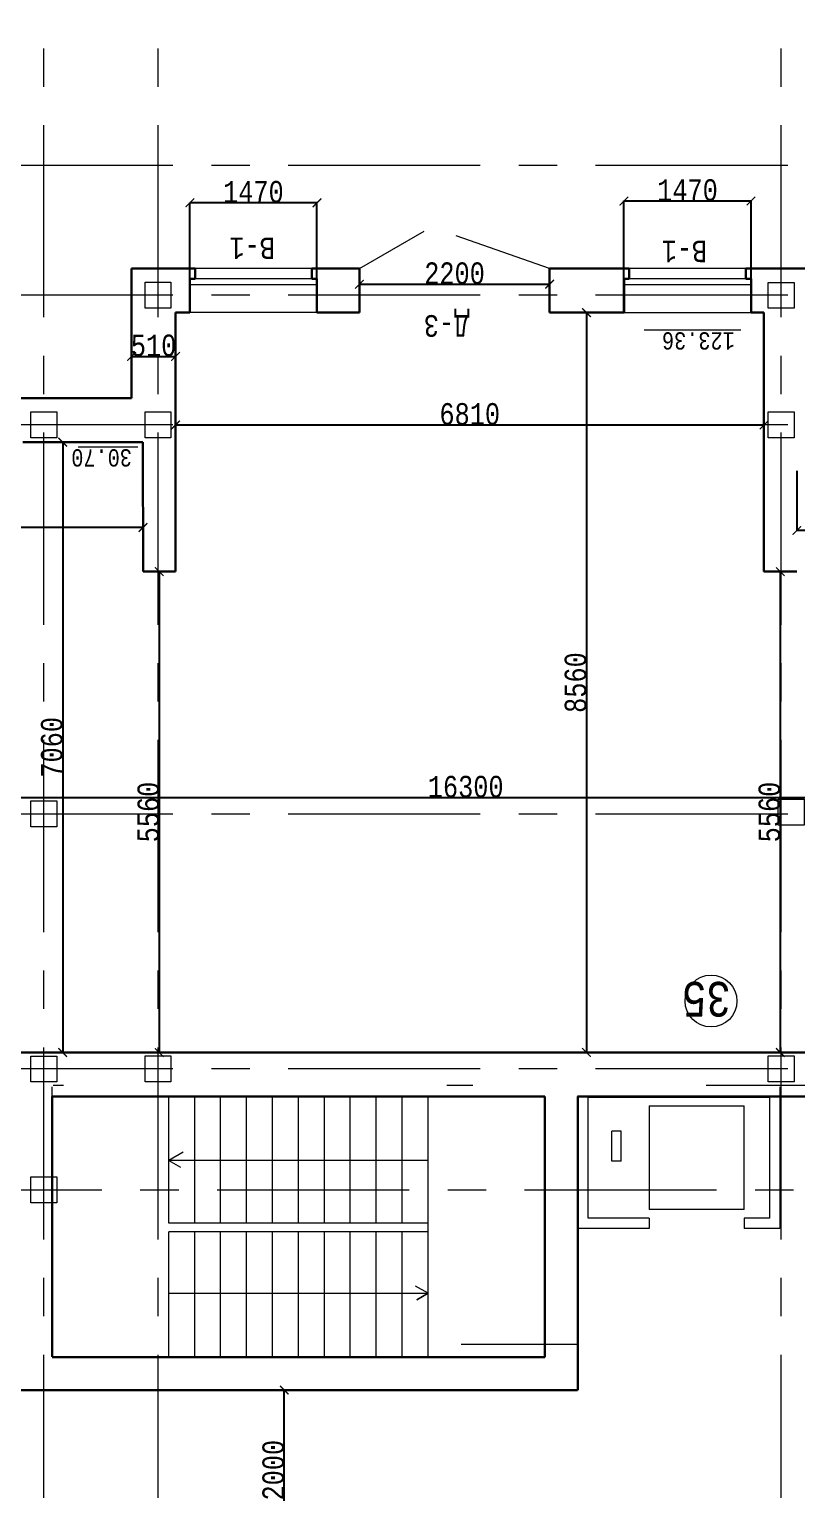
# Model space of a CAD drawing. Header units: millimetres. Extents: x -689206 to 4969298, y -1019800 to 703299.
# Drawn here: x -102534 to -93654, y -573086 to -556188 of the extents above; entities that cross this region are included whole.
import ezdxf

# ---------------------------------------------------------------- set-up
doc = ezdxf.new("R2010")
doc.units = ezdxf.units.MM
doc.linetypes.add('JIS_02_4.0', pattern=[5.5, 4, -1.5])
doc.linetypes.add('осеваяX2', pattern=[101.6, 63.5, -12.7, 12.7, -12.7])
for name, color, linetype, lineweight in [('несущие', 7, 'Continuous', 30), ('ОКНА', 250, 'Continuous', 20), ('РАЗМЕРЫ', 7, 'Continuous', 9), ('сваи', 7, 'JIS_02_4.0', 30), ('стены', 7, 'Continuous', 20)]:
    doc.layers.add(name, color=color, linetype=linetype, lineweight=lineweight)
doc.layers.add('четотам', color=7, linetype='Continuous')
doc.styles.add('Аннотативный', font='isocteur.ttf', dxfattribs={"width": 0.7, "height": 250})
doc.dimstyles.new('Аннотативный', dxfattribs={"dimscale": 0, "dimtxt": 250, "dimasz": 100, "dimexe": 1.25, "dimexo": 0.625, "dimtad": 1, "dimdec": 0, "dimtxsty": 'Аннотативный', "dimblk": 'ARCHTICK', "dimcen": 2.5, "dimadec": 0, "dimazin": 0, "dimtfac": 1, "dimtdec": 0, "dimtmove": 0, "dimatfit": 3, "dimfxl": 1, "dimarcsym": 0})

# ---------------------------------------------------------------- blocks, each defined once
blk = doc.blocks.new('_ArchTick')
at = {"color": 0, "linetype": 'ByBlock', "const_width": 0.15}
blk.add_lwpolyline([(-0.5, -0.5), (0.5, 0.5)], dxfattribs=at)
blk = doc.blocks.new('*D3335')
at = {"layer": 'Defpoints', "color": 0, "lineweight": 0, "transparency": 16777216}
for p in [(-93653, -561297), (-89381, -561297), (-93653, -561988)]:
    blk.add_point(p, dxfattribs=at)
at = {"layer": 'стены', "color": 0, "lineweight": -2, "transparency": 16777216}
for p, q in [((-93653, -561297), (-93653, -561989)), ((-89381, -561297), (-89381, -561989)), ((-89381, -561988), (-93653, -561988))]:
    blk.add_line(p, q, dxfattribs=at)
at = {"layer": 'стены', "color": 0, "lineweight": -2, "transparency": 16777216, "xscale": 100, "yscale": 100, "zscale": 100, "rotation": 180}
blk.add_blockref('_ArchTick', (-93653, -561988), dxfattribs=at)
at = {"layer": 'стены', "color": 0, "lineweight": -2, "transparency": 16777216, "xscale": 100, "yscale": 100, "zscale": 100}
blk.add_blockref('_ArchTick', (-89381, -561988), dxfattribs=at)
at = {"layer": 'стены', "color": 0, "lineweight": 5, "transparency": 16777216, "insert": (-91517, -561862), "char_height": 250, "attachment_point": 5, "style": 'Аннотативный'}
blk.add_mtext('4270', dxfattribs=at)
blk = doc.blocks.new('*D3336')
at = {"layer": 'Defpoints', "color": 0, "lineweight": 0, "transparency": 16777216}
for p in [(-105490, -561285), (-101218, -561285), (-105490, -561953)]:
    blk.add_point(p, dxfattribs=at)
at = {"layer": 'стены', "color": 0, "lineweight": -2, "transparency": 16777216}
for p, q in [((-105490, -561286), (-105490, -561954)), ((-101218, -561286), (-101218, -561954)), ((-101218, -561953), (-105490, -561953))]:
    blk.add_line(p, q, dxfattribs=at)
at = {"layer": 'стены', "color": 0, "lineweight": -2, "transparency": 16777216, "xscale": 100, "yscale": 100, "zscale": 100, "rotation": 180}
blk.add_blockref('_ArchTick', (-105490, -561953), dxfattribs=at)
at = {"layer": 'стены', "color": 0, "lineweight": -2, "transparency": 16777216, "xscale": 100, "yscale": 100, "zscale": 100}
blk.add_blockref('_ArchTick', (-101218, -561953), dxfattribs=at)
at = {"layer": 'стены', "color": 0, "lineweight": 5, "transparency": 16777216, "insert": (-103354, -561827), "char_height": 250, "attachment_point": 5, "style": 'Аннотативный'}
blk.add_mtext('4270', dxfattribs=at)
blk = doc.blocks.new('*D3416')
at = {"layer": 'Defpoints', "color": 0, "lineweight": 0, "transparency": 16777216}
for p in [(-100840, -560767), (-94033, -560767), (-94033, -560767)]:
    blk.add_point(p, dxfattribs=at)
at = {"layer": 'РАЗМЕРЫ', "color": 0, "lineweight": -2, "transparency": 16777216}
for p, q in [((-100840, -560766), (-100840, -560765)), ((-100840, -560767), (-94033, -560767)), ((-94033, -560766), (-94033, -560765))]:
    blk.add_line(p, q, dxfattribs=at)
at = {"layer": 'РАЗМЕРЫ', "color": 0, "lineweight": -2, "transparency": 16777216, "xscale": 100, "yscale": 100, "zscale": 100, "rotation": 180}
blk.add_blockref('_ArchTick', (-100840, -560767), dxfattribs=at)
at = {"layer": 'РАЗМЕРЫ', "color": 0, "lineweight": -2, "transparency": 16777216, "xscale": 100, "yscale": 100, "zscale": 100}
blk.add_blockref('_ArchTick', (-94033, -560767), dxfattribs=at)
at = {"layer": 'РАЗМЕРЫ', "color": 0, "lineweight": 5, "transparency": 16777216, "insert": (-97437, -560641), "char_height": 250, "attachment_point": 5, "style": 'Аннотативный'}
blk.add_mtext('6810', dxfattribs=at)
blk = doc.blocks.new('*D3437')
at = {"layer": 'Defpoints', "color": 0, "linetype": 'ByBlock', "lineweight": 0, "transparency": 16777216}
for p in [(-95653, -558176), (-95653, -559467), (-94183, -559467)]:
    blk.add_point(p, dxfattribs=at)
at = {"layer": 'РАЗМЕРЫ', "color": 0, "linetype": 'ByBlock', "lineweight": -2, "transparency": 16777216}
for p, q in [((-95653, -559466), (-95653, -558175)), ((-94183, -558176), (-95653, -558176)), ((-94183, -559466), (-94183, -558175))]:
    blk.add_line(p, q, dxfattribs=at)
at = {"layer": 'РАЗМЕРЫ', "color": 0, "linetype": 'ByBlock', "lineweight": -2, "transparency": 16777216, "xscale": 100, "yscale": 100, "zscale": 100, "rotation": 180}
blk.add_blockref('_ArchTick', (-95653, -558176), dxfattribs=at)
at = {"layer": 'РАЗМЕРЫ', "color": 0, "linetype": 'ByBlock', "lineweight": -2, "transparency": 16777216, "xscale": 100, "yscale": 100, "zscale": 100}
blk.add_blockref('_ArchTick', (-94183, -558176), dxfattribs=at)
at = {"layer": 'РАЗМЕРЫ', "color": 0, "linetype": 'ByBlock', "lineweight": 5, "transparency": 16777216, "insert": (-94918, -558051), "char_height": 250, "attachment_point": 5, "style": 'Аннотативный'}
blk.add_mtext('1470', dxfattribs=at)
blk = doc.blocks.new('*D3438')
at = {"layer": 'Defpoints', "color": 0, "linetype": 'ByBlock', "lineweight": 0, "transparency": 16777216}
for p in [(-100675, -558197), (-100675, -559467), (-99205, -559467)]:
    blk.add_point(p, dxfattribs=at)
at = {"layer": 'РАЗМЕРЫ', "color": 0, "linetype": 'ByBlock', "lineweight": -2, "transparency": 16777216}
for p, q in [((-100675, -559466), (-100675, -558196)), ((-99205, -558197), (-100675, -558197)), ((-99205, -559466), (-99205, -558196))]:
    blk.add_line(p, q, dxfattribs=at)
at = {"layer": 'РАЗМЕРЫ', "color": 0, "linetype": 'ByBlock', "lineweight": -2, "transparency": 16777216, "xscale": 100, "yscale": 100, "zscale": 100, "rotation": 180}
blk.add_blockref('_ArchTick', (-100675, -558197), dxfattribs=at)
at = {"layer": 'РАЗМЕРЫ', "color": 0, "linetype": 'ByBlock', "lineweight": -2, "transparency": 16777216, "xscale": 100, "yscale": 100, "zscale": 100}
blk.add_blockref('_ArchTick', (-99205, -558197), dxfattribs=at)
at = {"layer": 'РАЗМЕРЫ', "color": 0, "linetype": 'ByBlock', "lineweight": 5, "transparency": 16777216, "insert": (-99940, -558071), "char_height": 250, "attachment_point": 5, "style": 'Аннотативный'}
blk.add_mtext('1470', dxfattribs=at)
blk = doc.blocks.new('*D3453')
at = {"layer": 'Defpoints', "color": 0, "linetype": 'ByBlock', "lineweight": 0, "transparency": 16777216}
for p in [(-98713, -559212), (-96513, -559139), (-96513, -559267)]:
    blk.add_point(p, dxfattribs=at)
at = {"layer": 'РАЗМЕРЫ', "color": 0, "linetype": 'ByBlock', "lineweight": -2, "transparency": 16777216}
for p, q in [((-98713, -559211), (-98713, -559138)), ((-98713, -559139), (-96513, -559139)), ((-96513, -559266), (-96513, -559138))]:
    blk.add_line(p, q, dxfattribs=at)
at = {"layer": 'РАЗМЕРЫ', "color": 0, "linetype": 'ByBlock', "lineweight": -2, "transparency": 16777216, "xscale": 100, "yscale": 100, "zscale": 100, "rotation": 180}
blk.add_blockref('_ArchTick', (-98713, -559139), dxfattribs=at)
at = {"layer": 'РАЗМЕРЫ', "color": 0, "linetype": 'ByBlock', "lineweight": -2, "transparency": 16777216, "xscale": 100, "yscale": 100, "zscale": 100}
blk.add_blockref('_ArchTick', (-96513, -559139), dxfattribs=at)
at = {"layer": 'РАЗМЕРЫ', "color": 0, "linetype": 'ByBlock', "lineweight": 5, "transparency": 16777216, "insert": (-97613, -559013), "char_height": 250, "attachment_point": 5, "style": 'Аннотативный'}
blk.add_mtext('2200', dxfattribs=at)
blk = doc.blocks.new('*D3488')
at = {"layer": 'Defpoints', "color": 0, "linetype": 'ByBlock', "lineweight": 0, "transparency": 16777216}
for p in [(-101218, -560966), (-102146, -568027), (-101218, -568027)]:
    blk.add_point(p, dxfattribs=at)
at = {"layer": 'РАЗМЕРЫ', "color": 0, "linetype": 'ByBlock', "lineweight": -2, "transparency": 16777216}
for p, q in [((-101219, -560966), (-102147, -560966)), ((-102146, -560966), (-102146, -568027)), ((-101219, -568027), (-102147, -568027))]:
    blk.add_line(p, q, dxfattribs=at)
at = {"layer": 'РАЗМЕРЫ', "color": 0, "linetype": 'ByBlock', "lineweight": -2, "transparency": 16777216, "xscale": 100, "yscale": 100, "zscale": 100}
for p, rotation in [((-102146, -560966), 90), ((-102146, -568027), 270)]:
    blk.add_blockref('_ArchTick', p, dxfattribs=dict(at, rotation=rotation))
at = {"layer": 'РАЗМЕРЫ', "color": 0, "linetype": 'ByBlock', "lineweight": 5, "transparency": 16777216, "insert": (-102271, -564496), "char_height": 250, "attachment_point": 5, "rotation": 90, "style": 'Аннотативный'}
blk.add_mtext('7060', dxfattribs=at)
blk = doc.blocks.new('*D3513')
at = {"layer": 'Defpoints', "color": 0, "linetype": 'ByBlock', "lineweight": 0, "transparency": 16777216}
for p in [(-100195, -571932), (-99583, -571932), (-99576, -573785)]:
    blk.add_point(p, dxfattribs=at)
at = {"layer": 'РАЗМЕРЫ', "color": 0, "linetype": 'ByBlock', "lineweight": -2, "transparency": 16777216}
for p, q in [((-100194, -571932), (-99582, -571932)), ((-99583, -573785), (-99583, -571932)), ((-99577, -573785), (-99585, -573785))]:
    blk.add_line(p, q, dxfattribs=at)
at = {"layer": 'РАЗМЕРЫ', "color": 0, "linetype": 'ByBlock', "lineweight": -2, "transparency": 16777216, "xscale": 100, "yscale": 100, "zscale": 100}
for p, rotation in [((-99583, -571932), 90), ((-99583, -573785), 270)]:
    blk.add_blockref('_ArchTick', p, dxfattribs=dict(at, rotation=rotation))
at = {"layer": 'РАЗМЕРЫ', "color": 0, "linetype": 'ByBlock', "lineweight": 5, "transparency": 16777216, "insert": (-99709, -572859), "char_height": 250, "attachment_point": 5, "rotation": 90, "style": 'Аннотативный'}
blk.add_mtext('2000', dxfattribs=at)
blk = doc.blocks.new('*D3514')
at = {"layer": 'Defpoints', "color": 0, "lineweight": 0, "ltscale": 15000, "transparency": 16777216}
for p in [(-96087, -559467), (-96123, -568027), (-96087, -568027)]:
    blk.add_point(p, dxfattribs=at)
at = {"layer": 'сваи', "color": 0, "lineweight": -2, "ltscale": 15000, "transparency": 16777216}
for p, q in [((-96087, -559467), (-96088, -559467)), ((-96087, -559467), (-96087, -568027)), ((-96122, -568027), (-96085, -568027))]:
    blk.add_line(p, q, dxfattribs=at)
at = {"layer": 'сваи', "color": 0, "lineweight": -2, "ltscale": 15000, "transparency": 16777216, "xscale": 100, "yscale": 100, "zscale": 100}
for p, rotation in [((-96087, -559467), 90), ((-96087, -568027), 270)]:
    blk.add_blockref('_ArchTick', p, dxfattribs=dict(at, rotation=rotation))
at = {"layer": 'сваи', "color": 0, "lineweight": 5, "ltscale": 15000, "transparency": 16777216, "insert": (-96212, -563747), "char_height": 250, "attachment_point": 5, "rotation": 90, "style": 'Аннотативный'}
blk.add_mtext('8560', dxfattribs=at)
blk = doc.blocks.new('*D3515')
at = {"layer": 'Defpoints', "color": 0, "lineweight": 0, "ltscale": 15000, "transparency": 16777216}
for p in [(-93844, -562464), (-93844, -568027), (-93844, -568027)]:
    blk.add_point(p, dxfattribs=at)
at = {"layer": 'сваи', "color": 0, "lineweight": -2, "ltscale": 15000, "transparency": 16777216}
for p, q in [((-93844, -562464), (-93845, -562464)), ((-93844, -562464), (-93844, -568027)), ((-93844, -568027), (-93845, -568027))]:
    blk.add_line(p, q, dxfattribs=at)
at = {"layer": 'сваи', "color": 0, "lineweight": -2, "ltscale": 15000, "transparency": 16777216, "xscale": 100, "yscale": 100, "zscale": 100}
for p, rotation in [((-93844, -562464), 90), ((-93844, -568027), 270)]:
    blk.add_blockref('_ArchTick', p, dxfattribs=dict(at, rotation=rotation))
at = {"layer": 'сваи', "color": 0, "lineweight": 5, "ltscale": 15000, "transparency": 16777216, "insert": (-93969, -565245), "char_height": 250, "attachment_point": 5, "rotation": 90, "style": 'Аннотативный'}
blk.add_mtext('5560', dxfattribs=at)
blk = doc.blocks.new('*D3516')
at = {"layer": 'Defpoints', "color": 0, "lineweight": 0, "ltscale": 15000, "transparency": 16777216}
for p in [(-101029, -562464), (-101029, -568027), (-101029, -568027)]:
    blk.add_point(p, dxfattribs=at)
at = {"layer": 'сваи', "color": 0, "lineweight": -2, "ltscale": 15000, "transparency": 16777216}
for p, q in [((-101029, -562464), (-101030, -562464)), ((-101029, -562464), (-101029, -568027)), ((-101029, -568027), (-101030, -568027))]:
    blk.add_line(p, q, dxfattribs=at)
at = {"layer": 'сваи', "color": 0, "lineweight": -2, "ltscale": 15000, "transparency": 16777216, "xscale": 100, "yscale": 100, "zscale": 100}
for p, rotation in [((-101029, -562464), 90), ((-101029, -568027), 270)]:
    blk.add_blockref('_ArchTick', p, dxfattribs=dict(at, rotation=rotation))
at = {"layer": 'сваи', "color": 0, "lineweight": 5, "ltscale": 15000, "transparency": 16777216, "insert": (-101154, -565245), "char_height": 250, "attachment_point": 5, "rotation": 90, "style": 'Аннотативный'}
blk.add_mtext('5560', dxfattribs=at)
blk = doc.blocks.new('*D3517')
at = {"layer": 'Defpoints', "color": 0, "lineweight": 0, "ltscale": 15000, "transparency": 16777216}
for p in [(-105633, -565079), (-105633, -565079), (-89334, -565079)]:
    blk.add_point(p, dxfattribs=at)
at = {"layer": 'сваи', "color": 0, "lineweight": -2, "ltscale": 15000, "transparency": 16777216}
for p, q in [((-105633, -565078), (-105633, -565077)), ((-89334, -565079), (-105633, -565079)), ((-89334, -565078), (-89334, -565077))]:
    blk.add_line(p, q, dxfattribs=at)
at = {"layer": 'сваи', "color": 0, "lineweight": -2, "ltscale": 15000, "transparency": 16777216, "xscale": 100, "yscale": 100, "zscale": 100, "rotation": 180}
blk.add_blockref('_ArchTick', (-105633, -565079), dxfattribs=at)
at = {"layer": 'сваи', "color": 0, "lineweight": -2, "ltscale": 15000, "transparency": 16777216, "xscale": 100, "yscale": 100, "zscale": 100}
blk.add_blockref('_ArchTick', (-89334, -565079), dxfattribs=at)
at = {"layer": 'сваи', "color": 0, "lineweight": 5, "ltscale": 15000, "transparency": 16777216, "insert": (-97484, -564953), "char_height": 250, "attachment_point": 5, "style": 'Аннотативный'}
blk.add_mtext('16300', dxfattribs=at)
blk = doc.blocks.new('*D3532')
at = {"layer": 'Defpoints', "color": 0, "linetype": 'ByBlock', "lineweight": 0, "ltscale": 35, "transparency": 16777216}
for p in [(-101350, -559974), (-100840, -559974), (-100840, -559974)]:
    blk.add_point(p, dxfattribs=at)
at = {"layer": 'РАЗМЕРЫ', "color": 0, "linetype": 'ByBlock', "lineweight": -2, "ltscale": 35, "transparency": 16777216}
for p, q in [((-101350, -559973), (-101350, -559973)), ((-100840, -559973), (-100840, -559973)), ((-101350, -559974), (-100840, -559974))]:
    blk.add_line(p, q, dxfattribs=at)
at = {"layer": 'РАЗМЕРЫ', "color": 0, "linetype": 'ByBlock', "lineweight": -2, "ltscale": 35, "transparency": 16777216, "xscale": 100, "yscale": 100, "zscale": 100, "rotation": 180}
blk.add_blockref('_ArchTick', (-101350, -559974), dxfattribs=at)
at = {"layer": 'РАЗМЕРЫ', "color": 0, "linetype": 'ByBlock', "lineweight": -2, "ltscale": 35, "transparency": 16777216, "xscale": 100, "yscale": 100, "zscale": 100}
blk.add_blockref('_ArchTick', (-100840, -559974), dxfattribs=at)
at = {"layer": 'РАЗМЕРЫ', "color": 0, "linetype": 'ByBlock', "lineweight": 5, "ltscale": 35, "transparency": 16777216, "insert": (-101095, -559848), "char_height": 250, "attachment_point": 5, "style": 'Аннотативный'}
blk.add_mtext('510', dxfattribs=at)

msp = doc.modelspace()

# ---------------------------------------------------------------- linework, layer by layer
at = {"layer": 'несущие', "color": 0}
for p, q in [((-101349.8, -558956.6), (-100614.8, -558956.6)), ((-101349.8, -558956.6), (-101349.8, -560456.3)), ((-99264.8, -558956.6), (-98713.4, -558956.6)), ((-98713.4, -558956.6), (-98713.4, -559466.6)), ((-95592.5, -558956.6), (-96513.4, -558956.6)), ((-96513.4, -558956.6), (-96513.4, -559466.6)), ((-93523.5, -558956.6), (-94242.5, -558956.6)), ((-100674.8, -559466.6), (-100840.2, -559466.6)), ((-98713.4, -559466.6), (-99204.8, -559466.6)), ((-95652.5, -559466.6), (-96513.4, -559466.6)), ((-94033.5, -559466.6), (-94182.5, -559466.6)), ((-102669.1, -560456.3), (-101349.8, -560456.3)), ((-101217.9, -560966.3), (-102609.1, -560966.3))]:
    msp.add_line(p, q, dxfattribs=at)
at = {"layer": 'ОКНА', "color": 18, "lineweight": 30, "true_color": 0x000000}
for p, q in [((-100614.8, -559076.6), (-100614.8, -558956.6)), ((-99264.8, -558956.6), (-99264.8, -559076.6)), ((-95592.5, -559076.6), (-95592.5, -558956.6)), ((-94242.5, -558956.6), (-94242.5, -559076.6)), ((-100674.8, -559076.6), (-100614.8, -559076.6)), ((-99204.8, -559076.6), (-99264.8, -559076.6)), ((-95652.5, -559076.6), (-95592.5, -559076.6)), ((-94182.5, -559076.6), (-94242.5, -559076.6))]:
    msp.add_line(p, q, dxfattribs=at)
at = {"layer": 'ОКНА', "color": 0, "lineweight": 13}
for p, q in [((-99264.8, -558956.6), (-100614.8, -558956.6)), ((-94242.5, -558956.6), (-95592.5, -558956.6)), ((-99204.8, -559466.6), (-100674.8, -559466.6)), ((-95652.5, -559466.6), (-94182.5, -559466.6))]:
    msp.add_line(p, q, dxfattribs=at)
at = {"layer": 'ОКНА', "color": 0}
for p, q in [((-95592.5, -558956.6), (-95652.5, -558956.6)), ((-94182.5, -558956.6), (-94242.5, -558956.6)), ((-98713.4, -559466.6), (-99204.8, -559466.6))]:
    msp.add_line(p, q, dxfattribs=at)
at = {"layer": 'ОКНА', "lineweight": 13}
for p, q in [((-99264.8, -559076.6), (-100614.8, -559076.6)), ((-94242.5, -559076.6), (-95592.5, -559076.6)), ((-99204.8, -559146.6), (-100674.8, -559146.6)), ((-94182.5, -559146.6), (-95652.5, -559146.6))]:
    msp.add_line(p, q, dxfattribs=at)
at = {"layer": 'РАЗМЕРЫ', "linetype": 'осеваяX2', "lineweight": 5, "ltscale": 35}
for p, q in [((-101043.5, -598637.6), (-101043.5, -548796.3)), ((-93833.5, -598637.6), (-93833.5, -548796.3)), ((-132363.4, -569615.9), (-65310.7, -569615.9))]:
    msp.add_line(p, q, dxfattribs=at)
at = {"layer": 'РАЗМЕРЫ', "color": 0, "lineweight": 9}
for p, q in [((-98713.4, -558956.6), (-97963.3, -558523.6)), ((-96513.4, -558956.6), (-97592.8, -558580.3))]:
    msp.add_line(p, q, dxfattribs=at)
at = {"layer": 'РАЗМЕРЫ'}
for p, q in [((-94302.8, -559670.5), (-95420.7, -559670.5)), ((-101277.1, -561023.4), (-101966.4, -561023.4))]:
    msp.add_line(p, q, dxfattribs=at)
at = {"layer": 'РАЗМЕРЫ', "color": 7, "lineweight": 25, "true_color": 0xffffff}
msp.add_line((-100839.8, -560283.4), (-100840.2, -560283.4), dxfattribs=at)
at = {"layer": 'РАЗМЕРЫ', "linetype": 'ByBlock', "lineweight": 30}
for p, q in [((-102258.3, -568026.6), (-102649, -568026.6)), ((-96569, -568536.6), (-96569, -571552.3)), ((-96186.3, -571932.3), (-96186.3, -568536.6)), ((-102269, -571552.3), (-96569, -571552.3)), ((-96189, -571932.3), (-102649, -571932.3))]:
    msp.add_line(p, q, dxfattribs=at)
at = {"layer": 'РАЗМЕРЫ', "linetype": 'ByBlock', "lineweight": 20}
for p, q in [((-102269, -571422.3), (-102269, -568422.3)), ((-102138.3, -568406.6), (-102258.3, -568406.6)), ((-97400.3, -568406.6), (-97700.3, -568406.6)), ((-93350.3, -568406.6), (-94700.3, -568406.6)), ((-97700.3, -568536.6), (-99050.3, -568536.6)), ((-97700.3, -568536.6), (-99050.3, -568536.6)), ((-97700.3, -568536.6), (-96569, -568536.6)), ((-96186.3, -571406.6), (-97536.3, -571406.6))]:
    msp.add_line(p, q, dxfattribs=at)
at = {"layer": 'РАЗМЕРЫ', "linetype": 'ByBlock', "lineweight": 13}
for p, q in [((-93849, -568422.3), (-93849, -570062.3)), ((-100919, -570002.3), (-100919, -568552.3)), ((-100619, -570002.3), (-100619, -568536.6)), ((-100319, -570002.3), (-100319, -568536.6)), ((-100019, -570002.3), (-100019, -568536.6)), ((-99719, -570002.3), (-99719, -568536.6)), ((-99419, -570002.3), (-99419, -568536.6)), ((-99119, -570002.3), (-99119, -568536.6)), ((-98819, -570002.3), (-98819, -568536.6)), ((-98519, -570002.3), (-98519, -568536.6)), ((-98219, -570002.3), (-98219, -568536.6)), ((-97919, -570002.3), (-97919, -568552.3)), ((-100752.8, -569181.4), (-100919, -569277.3)), ((-97919, -569277.3), (-100919, -569277.3)), ((-100919, -569277.3), (-100784, -569355.2)), ((-97919, -570827.3), (-97919, -569277.3)), ((-97919, -570002.3), (-100919, -570002.3)), ((-100919, -571552.3), (-100919, -570102.3)), ((-97919, -570102.3), (-100919, -570102.3)), ((-100619, -571552.3), (-100619, -570102.3)), ((-100319, -571552.3), (-100319, -570102.3)), ((-100019, -571552.3), (-100019, -570102.3)), ((-99719, -571552.3), (-99719, -570102.3)), ((-99419, -571552.3), (-99419, -570102.3)), ((-99119, -571552.3), (-99119, -570102.3)), ((-98819, -571552.3), (-98819, -570102.3)), ((-98519, -571552.3), (-98519, -570102.3)), ((-98219, -571552.3), (-98219, -570102.3)), ((-97919, -571552.3), (-97919, -570102.3)), ((-97919, -570811.6), (-98062.9, -570728.6)), ((-100919, -570811.6), (-97919, -570811.6)), ((-97919, -570811.6), (-98048.1, -570886.2)), ((-98048.1, -570886.2), (-97919, -570811.6))]:
    msp.add_line(p, q, dxfattribs=at)
at = {"layer": 'РАЗМЕРЫ', "lineweight": 30, "ltscale": 150}
msp.add_line((-102269, -571548.6), (-102269, -568536.6), dxfattribs=at)
at = {"layer": 'РАЗМЕРЫ', "lineweight": 13}
for p, q in [((-96069, -568542.3), (-93969, -568542.3)), ((-96069, -569942.3), (-96069, -568542.3)), ((-93969, -568542.3), (-93969, -569942.3)), ((-95362.1, -568642.3), (-95362.1, -569842.5)), ((-95362.1, -568642.3), (-94262.1, -568642.3)), ((-94262.1, -569842.5), (-94262.1, -568642.3)), ((-95684.9, -568938.7), (-95794.9, -568938.7)), ((-95684.9, -569284.9), (-95794.9, -569284.9)), ((-95362.1, -569942.3), (-96069, -569942.3)), ((-94262.1, -569842.5), (-95362.1, -569842.5)), ((-95362.1, -569942.3), (-95362.1, -570062.3)), ((-93969, -569942.3), (-94262.1, -569942.3)), ((-94262.1, -569942.3), (-94262.1, -570062.3)), ((-95362.1, -570062.3), (-96189, -570062.3)), ((-93849, -570062.3), (-94262.1, -570062.3))]:
    msp.add_line(p, q, dxfattribs=at)
at = {"layer": 'сваи', "lineweight": 20, "ltscale": 15000}
msp.add_line((-97919, -568552.3), (-97919, -568536.6), dxfattribs=at)
at = {"layer": 'стены', "linetype": 'осеваяX2', "lineweight": 5, "ltscale": 35}
for p, q in [((-102363.4, -598637.6), (-102363.4, -548796.3)), ((-65310.7, -557766.6), (-132363.4, -557766.6)), ((-65310.7, -559266.6), (-132363.4, -559266.6)), ((-65310.7, -560766.6), (-132363.4, -560766.6)), ((-65310.7, -565268.6), (-132363.4, -565268.6)), ((-65310.7, -568216.6), (-132363.4, -568216.6))]:
    msp.add_line(p, q, dxfattribs=at)
at = {"layer": 'стены', "color": 18, "lineweight": 30, "true_color": 0x000000}
for p, q in [((-100674.8, -559076.6), (-100674.8, -559466.6)), ((-99204.8, -559466.6), (-99204.8, -559076.6)), ((-95652.5, -559076.6), (-95652.5, -559466.6)), ((-94182.5, -559466.6), (-94182.5, -559076.6))]:
    msp.add_line(p, q, dxfattribs=at)
at = {"layer": 'стены', "lineweight": 30}
for p, q in [((-100840.2, -562464), (-100840.2, -559466.6)), ((-94033.5, -559466.6), (-94033.5, -562464)), ((-101217, -562464), (-101217.9, -560966.3)), ((-100840.2, -562464), (-101217, -562464)), ((-93653.7, -562464), (-94033.5, -562464)), ((-100962.4, -568026.6), (-102513.5, -568026.6)), ((-94033.5, -568026.6), (-100962.4, -568026.6)), ((-92421.5, -568026.6), (-94033.5, -568026.6)), ((-96569, -568536.6), (-102269, -568536.6)), ((-92421.5, -568536.6), (-96189, -568536.6))]:
    msp.add_line(p, q, dxfattribs=at)
at = {"layer": 'стены', "lineweight": 13}
for p, q in [((-95794.9, -569284.9), (-95794.9, -568938.7)), ((-95684.9, -569284.9), (-95684.9, -568938.7))]:
    msp.add_line(p, q, dxfattribs=at)
at = {"layer": 'стены', "lineweight": 20}
for points in [[(-100893.5, -559416.6), (-101193.5, -559416.6), (-101193.5, -559116.6), (-100893.5, -559116.6)], [(-93683.5, -559417.1), (-93983.5, -559417.1), (-93983.5, -559117.1), (-93683.5, -559117.1)], [(-102213.4, -560916.6), (-102513.4, -560916.6), (-102513.4, -560616.6), (-102213.4, -560616.6)], [(-100893.5, -560916.6), (-101193.5, -560916.6), (-101193.5, -560616.6), (-100893.5, -560616.6)], [(-93683.5, -560916.6), (-93983.5, -560916.6), (-93983.5, -560616.6), (-93683.5, -560616.6)], [(-102213.4, -565416.6), (-102513.4, -565416.6), (-102513.4, -565116.6), (-102213.4, -565116.6)], [(-93567.9, -565395.3), (-93867.9, -565395.3), (-93867.9, -565095.3), (-93567.9, -565095.3)], [(-102213.4, -568367.7), (-102513.4, -568367.7), (-102513.4, -568067.7), (-102213.4, -568067.7)], [(-100893.5, -568366.6), (-101193.5, -568366.6), (-101193.5, -568066.6), (-100893.5, -568066.6)], [(-93683.5, -568366.6), (-93983.5, -568366.6), (-93983.5, -568066.6), (-93683.5, -568066.6)], [(-102213.4, -569765.9), (-102513.4, -569765.9), (-102513.4, -569465.9), (-102213.4, -569465.9)]]:
    msp.add_lwpolyline(points, close=True, dxfattribs=at)
at = {"layer": 'четотам', "lineweight": 13}
msp.add_circle((-94645.7, -567431), 300, dxfattribs=at)

# ---------------------------------------------------------------- texts
at = {"layer": 'РАЗМЕРЫ', "lineweight": 20, "ltscale": 150, "char_height": 250, "width": 922.913, "attachment_point": 1, "rotation": 180, "style": 'Аннотативный'}
for s, insert in [('В-1', (-99690.7, -558848.2)), ('В-1', (-94690.7, -558883.8)), ('Д-3', (-97442.5, -559746.3))]:
    msp.add_mtext(s, dxfattribs=dict(at, insert=insert))
at = {"layer": 'РАЗМЕРЫ', "char_height": 200, "width": 656.117, "attachment_point": 1, "rotation": 180, "style": 'Аннотативный'}
for s, insert in [('123.36', (-94371.1, -559894.5)), ('30.70', (-101345.4, -561247.4))]:
    msp.add_mtext(s, dxfattribs=dict(at, insert=insert))
at = {"layer": 'РАЗМЕРЫ', "lineweight": 13, "ltscale": 150, "insert": (-94417.7, -567610.9), "char_height": 401.1, "width": 1460, "attachment_point": 1, "rotation": 180, "style": 'Аннотативный'}
msp.add_mtext('35', dxfattribs=at)

# ---------------------------------------------------------------- dimensions: what is measured, and where the dimension line sits
at = {"layer": 'РАЗМЕРЫ', "color": 18, "linetype": 'ByBlock', "lineweight": 5, "true_color": 0x000000}
for base, p1, p2, picture, middle in [((-100674.8, -558196.9), (-99204.8, -559466.6), (-100674.8, -559466.6), '*D3438', (-99939.8, -558071.3)), ((-95652.5, -558176.4), (-94182.5, -559466.6), (-95652.5, -559466.6), '*D3437', (-94917.5, -558050.7)), ((-96513.4, -559138.9), (-98713.4, -559211.6), (-96513.4, -559266.6), '*D3453', (-97613.4, -559013.3))]:
    dim = msp.add_linear_dim(base=base, p1=p1, p2=p2, angle=180, dimstyle='Аннотативный', dxfattribs=at)
    dim.commit()
    dim.dimension.update_dxf_attribs({"geometry": picture, "text_midpoint": middle})
at = {"layer": 'РАЗМЕРЫ', "linetype": 'ByBlock', "lineweight": 5, "ltscale": 35}
dim = msp.add_linear_dim(base=(-100840.2, -559974), p1=(-101349.8, -559974), p2=(-100840.2, -559974), angle=180, dimstyle='Аннотативный', dxfattribs=at)
dim.commit()
dim.dimension.update_dxf_attribs({"geometry": '*D3532', "text_midpoint": (-101095, -559848.4)})
at = {"layer": 'РАЗМЕРЫ', "lineweight": 5}
dim = msp.add_linear_dim(base=(-94033.5, -560766.6), p1=(-100840.2, -560766.6), p2=(-94033.5, -560766.6), angle=180, text='6810', dimstyle='Аннотативный', dxfattribs=at)
dim.commit()
dim.dimension.update_dxf_attribs({"geometry": '*D3416', "text_midpoint": (-97436.8, -560641)})
at = {"layer": 'РАЗМЕРЫ', "linetype": 'ByBlock', "lineweight": 5}
dim = msp.add_linear_dim(base=(-102145.6, -568026.6), p1=(-101217.9, -560966.3), p2=(-101217.9, -568026.6), angle=270, dimstyle='Аннотативный', dxfattribs=at)
dim.commit()
dim.dimension.update_dxf_attribs({"geometry": '*D3488', "text_midpoint": (-102271.2, -564496.5)})
dim = msp.add_linear_dim(base=(-99583.3, -571932.3), p1=(-99576.3, -573784.9), p2=(-100194.7, -571932.3), angle=270, text='2000', dimstyle='Аннотативный', dxfattribs=at)
dim.commit()
dim.dimension.update_dxf_attribs({"geometry": '*D3513', "text_midpoint": (-99708.9, -572858.6)})
at = {"layer": 'сваи', "lineweight": 5, "ltscale": 15000}
dim = msp.add_linear_dim(base=(-96086.7, -568026.6), p1=(-96086.7, -559466.6), p2=(-96122.9, -568026.6), angle=270, dimstyle='Аннотативный', dxfattribs=at)
dim.commit()
dim.dimension.update_dxf_attribs({"geometry": '*D3514', "text_midpoint": (-96212.3, -563746.6)})
for base, p1, p2, angle, text, picture, middle in [((-101028.6, -568026.6), (-101028.6, -562464), (-101028.6, -568026.6), 270, '5560', '*D3516', (-101154.2, -565245.3)), ((-93843.6, -568026.6), (-93843.6, -562464), (-93843.6, -568026.6), 270, '5560', '*D3515', (-93969.2, -565245.3)), ((-105633.5, -565078.6), (-89334.1, -565078.7), (-105633.5, -565078.6), 180, '16300', '*D3517', (-97483.8, -564953))]:
    dim = msp.add_linear_dim(base=base, p1=p1, p2=p2, angle=angle, text=text, dimstyle='Аннотативный', dxfattribs=at)
    dim.commit()
    dim.dimension.update_dxf_attribs({"geometry": picture, "text_midpoint": middle})
at = {"layer": 'стены', "lineweight": 5}
for base, p1, p2, picture, middle in [((-105489.9, -561952.7), (-101217.9, -561285.3), (-105489.9, -561285.3), '*D3336', (-103353.9, -561827)), ((-93653.5, -561987.7), (-89381.5, -561296.6), (-93653.5, -561296.6), '*D3335', (-91517.5, -561862))]:
    dim = msp.add_linear_dim(base=base, p1=p1, p2=p2, angle=180, text='4270', dimstyle='Аннотативный', dxfattribs=at)
    dim.commit()
    dim.dimension.update_dxf_attribs({"geometry": picture, "text_midpoint": middle})

doc.saveas('drawing.dxf')
